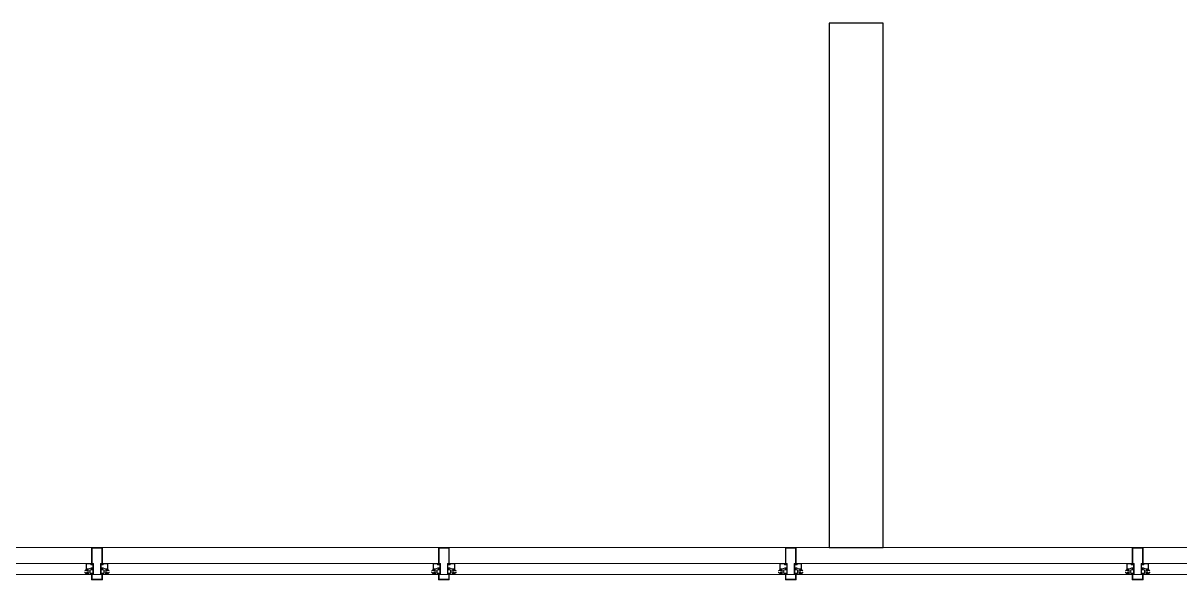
# Model space of a CAD drawing. Header units: metres. Extents: x -443 to 179, y -184 to -91.
# Drawn here: x -113.542 to -109.259, y -165.754 to -163.694 of the extents above; entities that cross this region are included whole.
import ezdxf

# ---------------------------------------------------------------- set-up
doc = ezdxf.new("R2010")
doc.units = ezdxf.units.M
doc.header["$MEASUREMENT"] = 0
doc.layers.add('Level 50', color=7, linetype='Continuous', lineweight=0)
doc.layers.add('окна', color=153, linetype='Continuous', lineweight=18)

# ---------------------------------------------------------------- blocks, each defined once
blk = doc.blocks.new('stoyka_R')
at = {"color": 0, "linetype": 'ByBlock', "lineweight": 0}
for points in [[(-34.9, 96.6), (-36, 97), (-36, 96), (-35.8, 96), (-35.8, 95), (-34.1, 94.3, -0.278117), (-33.5, 93.4, -0.298632), (-34.2, 92.5), (-37, 92, -1.227062), (-37.2, 92.7), (-34.8, 93.5), (-36.8, 94), (-37.8, 93.5), (-40.3, 93.5), (-44.8, 92.1, -1.262793), (-45.1, 92.7), (-41, 96), (-40, 96), (-40, 95, 0.414214), (-39.5, 94.5), (-38.3, 94.5, 0.414214), (-37.8, 95), (-37.8, 96), (-37.5, 96), (-37.5, 97), (-38.6, 96.6, -0.954089), (-39.2, 97.1), (-37.5, 98.7), (-36, 98.7), (-34.3, 97.1, -0.954089)], [(-34.9, 82.4), (-36, 81.7), (-36, 83), (-35.8, 83), (-35.8, 84), (-34.1, 84.7, 0.278117), (-33.5, 85.6, 0.298632), (-34.2, 86.5), (-37, 87, 1.227062), (-37.2, 86.3), (-34.8, 85.5), (-36.8, 85), (-37.8, 85.5), (-40.3, 85.5), (-44.8, 86.9, 1.262793), (-45.1, 86.3), (-41, 83), (-40, 83), (-40, 84, -0.414214), (-39.5, 84.5), (-38.3, 84.5, -0.414214), (-37.8, 84), (-37.8, 83), (-37.5, 83), (-37.5, 81.7), (-38.6, 82.4, 0.954089), (-39.2, 81.9), (-37.5, 80), (-36, 80), (-34.3, 81.9, 0.954089)], [(34.9, 96.6), (36, 97), (36, 96), (35.7, 96), (35.7, 95), (34.1, 94.3, 0.278117), (33.5, 93.4, 0.298632), (34.2, 92.5), (37, 92, 1.227062), (37.2, 92.7), (34.8, 93.5), (36.7, 94), (37.7, 93.5), (40.2, 93.5), (44.8, 92.1, 1.262793), (45.1, 92.7), (41, 96), (40, 96), (40, 95, -0.414214), (39.5, 94.5), (38.2, 94.5, -0.414214), (37.7, 95), (37.7, 96), (37.5, 96), (37.5, 97), (38.6, 96.6, 0.954089), (39.2, 97.1), (37.5, 98.7), (36, 98.7), (34.3, 97.1, 0.954089)], [(34.9, 82.4), (36, 81.7), (36, 83), (35.7, 83), (35.7, 84), (34.1, 84.7, -0.278117), (33.5, 85.6, -0.298632), (34.2, 86.5), (37, 87, -1.227062), (37.2, 86.3), (34.8, 85.5), (36.7, 85), (37.7, 85.5), (40.2, 85.5), (44.8, 86.9, -1.262793), (45.1, 86.3), (41, 83), (40, 83), (40, 84, 0.414214), (39.5, 84.5), (38.2, 84.5, 0.414214), (37.7, 84), (37.7, 83), (37.5, 83), (37.5, 81.7), (38.6, 82.4, -0.954089), (39.2, 81.9), (37.5, 80), (36, 80), (34.3, 81.9, -0.954089)]]:
    blk.add_lwpolyline(points, format="xyb", close=True, dxfattribs=at)
at = {"color": 0, "linetype": 'ByBlock', "lineweight": -2}
for points in [[(-20, 63.5), (-20, 0), (20, 0), (20, 63.5), (19.3, 63.9, 0.580174), (18.5, 63.5), (18.5, 61.5), (15, 61.5), (15, 69.5), (14.5, 70), (15, 70.5), (15, 79.2), (18.5, 79.2), (18.5, 77.2, 0.580174), (19.3, 76.8), (20, 77.3), (20, 80.7), (15, 80.7), (15, 98.5), (33.5, 98.5), (33.5, 96.2), (32, 96.2, 0.414214), (31.5, 95.7), (31.5, 95), (34.9, 95, 0.414214), (35.4, 95.5), (35.4, 96.2), (34.7, 96.2), (34.7, 98.7), (38.7, 98.7), (38.7, 96.2), (37.9, 96.2), (37.9, 95.5, 0.414214), (38.4, 95), (39.5, 95, 0.414214), (40, 95.5), (40, 99.5, 0.414214), (39.5, 100), (20, 100), (20, 120), (-20, 120), (-20, 100), (-39.5, 100, 0.414214), (-40, 99.5), (-40, 95.5, 0.414214), (-39.5, 95), (-38.5, 95, 0.414214), (-38, 95.5), (-38, 96.2), (-38.7, 96.2), (-38.7, 98.7), (-34.7, 98.7), (-34.7, 96.2), (-35.5, 96.2), (-35.5, 95.5, 0.414214), (-35, 95), (-31.5, 95), (-31.5, 95.7, 0.414214), (-32, 96.2), (-33.5, 96.2), (-33.5, 98.5), (-15, 98.5), (-15, 80.7), (-20, 80.7), (-20, 77.3), (-19.3, 76.8, 0.580174), (-18.5, 77.2), (-18.5, 79.2), (-15, 79.2), (-15, 70.5), (-14.5, 70), (-15, 69.5), (-15, 61.5), (-18.5, 61.5), (-18.5, 63.5, 0.580174), (-19.3, 63.9)], [(-39, 79), (-30, 79), (-22.1, 75.5), (-15.7, 75.5, 0.414214), (-15.2, 76), (-15.2, 76.2, 0.23461), (-15.4, 76.6), (-16.5, 77.4, 0.303619), (-16.9, 77.4), (-18.2, 76.5), (-22.1, 76.5), (-30, 80), (-33.5, 80), (-33.5, 82.8), (-33.5, 84), (-34.7, 84), (-35.3, 83), (-34.5, 83), (-34.5, 80), (-39, 80), (-39, 83), (-37.8, 83), (-38.4, 84), (-40, 84), (-40, 60), (-20, 60), (-20, 61), (-22, 61), (-22, 64), (-17.9, 64), (-16.3, 62.4, 0.979824), (-15.6, 63.1), (-17.5, 65), (-23.2, 65), (-23.2, 61), (-39, 61), (-39, 79)], [(39, 79), (30, 79), (22.1, 75.5), (15.7, 75.5, -0.414214), (15.2, 76), (15.2, 76.2, -0.23461), (15.4, 76.6), (16.5, 77.4, -0.303619), (16.9, 77.4), (18.2, 76.5), (22.1, 76.5), (30, 80), (33.5, 80), (33.5, 82.8), (33.5, 84), (34.7, 84), (35.3, 83), (34.5, 83), (34.5, 80), (39, 80), (39, 83), (37.8, 83), (38.4, 84), (40, 84), (40, 60), (20, 60), (20, 61), (22, 61), (22, 64), (17.9, 64), (16.3, 62.4, -0.979824), (15.6, 63.1), (17.5, 65), (23.2, 65), (23.2, 61), (39, 61), (39, 79)]]:
    blk.add_lwpolyline(points, format="xyb", close=True, dxfattribs=at)
at = {"lineweight": 0}
for points in [[(-37.2, 87), (-25, 87)], [(-37.1, 92), (-25, 92)], [(37.1, 92), (25, 92)], [(37.2, 87), (25, 87)]]:
    blk.add_lwpolyline(points, dxfattribs=at)
for points in [[(-25, 83.5), (-15, 83.5), (-15, 95.5), (-25, 95.5)], [(25, 83.5), (15, 83.5), (15, 95.5), (25, 95.5)]]:
    blk.add_lwpolyline(points, close=True, dxfattribs=at)
at = {"color": 0, "linetype": 'ByBlock', "lineweight": -2}
blk.add_lwpolyline([(18, 59.5), (18, 3), (-18, 3), (-18, 59.5), (-13, 59.5), (-13, 100.5), (-18, 100.5), (-18, 118), (18, 118), (18, 100.5), (13, 100.5), (13, 59.5)], close=True, dxfattribs=at)

msp = doc.modelspace()

# ---------------------------------------------------------------- linework, layer by layer
at = {"layer": 'Level 50', "color": 7, "linetype": 'Continuous', "lineweight": 30}
msp.add_lwpolyline([(-110.55814768, -165.63425684), (-110.35711114, -165.63425684), (-110.35711114, -163.69425684), (-110.55814768, -163.69425684), (-110.55814768, -165.63425684)], dxfattribs=at)
at = {"layer": 'окна', "color": 5}
for p, q in [((-117.15711114, -165.63425684), (-105.80311114, -165.63425684)), ((-117.15711114, -165.73425684), (-105.80311114, -165.73425684))]:
    msp.add_line(p, q, dxfattribs=at)
for points in [[(-114.53461114, -165.69425684), (-113.28636114, -165.69425684)], [(-113.25036114, -165.69425684), (-112.00211114, -165.69425684)], [(-111.96611114, -165.69425684), (-110.71786114, -165.69425684)], [(-110.68186114, -165.69425684), (-109.43361114, -165.69425684)], [(-109.39761114, -165.69425684), (-108.14936114, -165.69425684)]]:
    msp.add_lwpolyline(points, dxfattribs=at)

# ---------------------------------------------------------------- block references
at = {"layer": 'окна', "color": 5, "xscale": 0.001, "yscale": 0.001, "zscale": 0.001, "rotation": 180}
for p in [(-113.26836114, -165.63425684), (-111.98411114, -165.63425684), (-110.69986114, -165.63425684), (-109.41561114, -165.63425684)]:
    msp.add_blockref('stoyka_R', p, dxfattribs=at)

doc.saveas('drawing.dxf')
